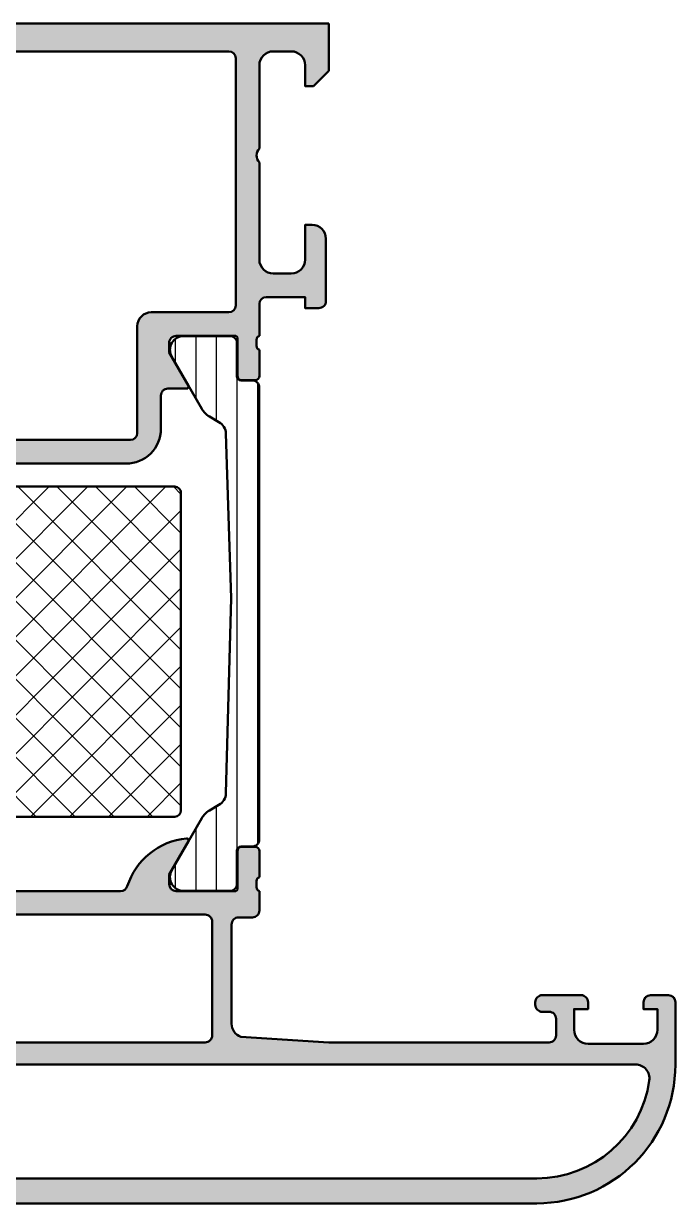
# Model space of a CAD drawing. Extents: x 0 to 94, y 0 to 85.
# Drawn here: x 47 to 94, y 0 to 85 of the extents above; entities that cross this region are included whole.
import ezdxf

# ---------------------------------------------------------------- set-up
doc = ezdxf.new("R2010")
doc.units = 0
for name, color, linetype, lineweight in [('0S-Alu contour', 7, 'Continuous', 50), ('0S-Alu hatch', 252, 'Continuous', 25), ('0S-Plastic contour', 254, 'Continuous', 50), ('0S-Plastic hatch', 253, 'Continuous', 25), ('0S-PT contour', 91, 'Continuous', 50), ('0S-PT hatch', 103, 'Continuous', 25)]:
    doc.layers.add(name, color=color, linetype=linetype, lineweight=lineweight)

# ---------------------------------------------------------------- blocks, each defined once
blk = doc.blocks.new('375500__3BB3C9ED_DCCA_46D5_B7CB_0F4170050886_')
at = {"layer": '0S-Alu hatch'}
h = blk.add_hatch(color=256, dxfattribs=at)
edge = h.paths.add_edge_path()
edge.add_line((30.00008499145088, 22.50004176142053), (30.00007688521748, 21.10003260614655))
edge.add_arc((30.50009269967535, 21.10004842060454), 0.5000158147079569, 180.0018121461791, 269.9981878539215)
edge.add_line((30.50007688521737, 20.60003260614667), (31.50007688521771, 20.60004786493573))
edge.add_ellipse((31.50006512295892, 20.1000279965611), major_axis=(-0.5000198685129815, 0), ratio=1, start_angle=180.0005281989191, end_angle=269.9986521979847, ccw=False)
edge.add_line((32.00008499145065, 20.10003260614656), (32.0003693692621, 12.94457400842873))
edge.add_ellipse((31.00036936950914, 12.94455177850227), major_axis=(-1.000000000000043, 0), ratio=1, start_angle=94.70786907149238, end_angle=180.0012736809183, ccw=False)
edge.add_line((31.08244475674724, 11.94792565461739), (25.00037084577946, 11.60004071237836))
edge.add_line((25.00037084577946, 11.60004071237836), (9.100084896081853, 11.60004071237813))
edge.add_ellipse((9.100074575971348, 12.10003039226774), major_axis=(-0.4999896799961158, 0), ratio=1, start_angle=-0.0011826219716795094, end_angle=90.0011826219615, ccw=False)
edge.add_line((8.60008489608174, 12.10004071237824), (8.599945068359489, 13.29998779296875))
edge.add_ellipse((9.09993474824904, 13.29999811307942), major_axis=(-0.4999896799960589, 0), ratio=1, start_angle=-90.0011826219419, end_angle=0.0011826219716795094, ccw=False)
edge.add_line((9.099945068359375, 13.79998779296897), (9.599945068359375, 13.79998779296897))
edge.add_arc((9.599955388469937, 14.29997747285853), 0.4999896799960589, 269.998817378032, 360.0011826219717)
edge.add_line((10.09994506835949, 14.29998779296909), (10.0999450683596, 14.50000000000023))
edge.add_arc((9.599955388470164, 14.5000103201109), 0.4999896799959453, 359.9988173777201, 450.0011826219549)
edge.add_line((9.599945068359716, 15.00000000000034), (6.799957275390625, 15.00000000000045))
edge.add_arc((6.799946955280518, 14.50001032011067), 0.4999896799962863, 89.99881737808411, 180.0011826219717)
edge.add_line((6.299957275390738, 14.49999999999988), (6.299957275390738, 14.00000000000023))
edge.add_line((6.299957275390738, 14.00000000000023), (7.299957275390738, 14.00000000000011))
edge.add_line((7.299957275390738, 14.00000000000011), (7.299957275390852, 12.50000000000034))
edge.add_ellipse((6.29996289693588, 12.4999943784552), major_axis=(-0.9999943784707722, 0), ratio=1, start_angle=89.99967790739151, end_angle=180.0003220922609, ccw=False)
edge.add_line((6.299957275390968, 11.50000000000023), (2.299987792968863, 11.50000000000023))
edge.add_ellipse((2.299913629411776, 12.49992583644314), major_axis=(-0.9999258391932329, 0), ratio=1, start_angle=-0.004249573911806692, end_angle=90.00424957397053, ccw=False)
edge.add_line((1.299987792968864, 12.50000000000011), (1.299987792969091, 14.00000000000023))
edge.add_line((1.299987792969091, 14.00000000000023), (2.299987792968863, 14.00000000000023))
edge.add_line((2.299987792968863, 14.00000000000023), (2.299987792968863, 14.50000000000023))
edge.add_arc((1.799950894179801, 14.49996310121116), 0.5000369001504826, 0.0042279776114068, 89.99577202225733)
edge.add_line((1.799987792968863, 15.00000000000023), (0.49993896484375, 15.00000000000023))
edge.add_arc((0.499985924103278, 14.50001407790399), 0.4999859243014705, 90.00538128625865, 180.0016132544992)
edge.add_line((4e-16, 14.50000000000057), (0, 10.00000000000011))
edge.add_arc((10.00000000000011, 10.00000000000011), 10.00000000000011, 180, 269.9999999999999)
edge.add_line((10.00000000000011, 0), (84.00013946532306, 2.274e-13))
edge.add_arc((84.00013946532302, 10.0000000000002), 9.999999999999972, 270.0000000000002, 360)
edge.add_line((94.000139465323, 10.00000000000022), (94.00013946532295, 14.50000000000045))
edge.add_arc((93.50015354121955, 14.50001407790399), 0.4999859243015776, 359.9983867455008, 449.9946187137161)
edge.add_line((93.5002005004793, 15.00000000000033), (92.20015167235448, 15.00000000000034))
edge.add_arc((92.20018857114339, 14.49996310121108), 0.5000369001506816, 90.00422797772634, 179.9957720222162)
edge.add_line((91.70015167235414, 14.50000000000034), (91.7001516723542, 14.00000000000011))
edge.add_line((91.7001516723542, 14.00000000000011), (92.7001516723542, 14))
edge.add_line((92.7001516723542, 14), (92.70015167235402, 12.50000000000023))
edge.add_ellipse((91.70022583591106, 12.49992583644319), major_axis=(-0.9999258391932897, 0), ratio=1, start_angle=89.99575042603601, end_angle=180.0042495739118, ccw=False)
edge.add_line((91.70015167235408, 11.50000000000023), (87.7001821899326, 11.50000000000034))
edge.add_ellipse((87.70017656838732, 12.49999437845545), major_axis=(-0.9999943784709143, 0), ratio=1, start_angle=-0.0003220922610012167, end_angle=90.0003220926298, ccw=False)
edge.add_line((86.7001821899322, 12.50000000000034), (86.7001821899322, 14.00000000000023))
edge.add_line((86.7001821899322, 14.00000000000023), (87.70018218993238, 14.00000000000034))
edge.add_line((87.70018218993238, 14.00000000000034), (87.70018218993232, 14.50000000000011))
edge.add_arc((87.20019251004285, 14.50001032011076), 0.4999896799959737, 359.9988173777201, 450.0011826219451)
edge.add_line((87.20018218993249, 15.00000000000023), (84.40019439696346, 15.00000000000023))
edge.add_arc((84.400184076853, 14.50001032011082), 0.4999896799959168, 89.99881737804178, 180.0011826222798)
edge.add_line((83.90019439696358, 14.50000000000023), (83.90019439696363, 14.29998779296886))
edge.add_arc((84.4001840768529, 14.29997747285824), 0.4999896799957747, 179.9988173777201, 270.001182621968)
edge.add_line((84.40019439696346, 13.79998779296897), (84.90019439696391, 13.79998779296897))
edge.add_ellipse((84.90020471707425, 13.29999811307942), major_axis=(-0.4999896799960589, 0), ratio=1, start_angle=179.9988173780284, end_angle=270.00118262194195, ccw=False)
edge.add_line((85.40019439696378, 13.29998779296875), (85.40004424912826, 12.100040712485))
edge.add_ellipse((84.90005456923868, 12.10003039237446), major_axis=(-0.4999896799960874, 0), ratio=1, start_angle=89.99881737802878, end_angle=180.0011826219717, ccw=False)
edge.add_line((84.90004424912809, 11.60004071248488), (69.00005035264427, 11.60004071248477))
edge.add_line((69.00005035264427, 11.60004071248477), (62.67149877926283, 12.00004223444443))
edge.add_ellipse((63.00004887686244, 12.94452877927588), major_axis=(-1.000000000000177, 0), ratio=1, start_angle=0.0012736809183024889, end_angle=70.8192040717837, ccw=False)
edge.add_line((62.00004887710935, 12.9445065493494), (62.00005447387258, 20.10003260614644))
edge.add_ellipse((62.50003903721597, 20.10004804280317), major_axis=(-0.499984563581687, 0), ratio=1, start_angle=-90.0017689651603, end_angle=0.0017689652212879992, ccw=False)
edge.add_line((62.50005447387258, 20.60003260614656), (63.50005447387229, 20.6000478649355))
edge.add_arc((63.50006991139034, 21.10003242717957), 0.4999845624823867, 269.9982309361196, 360.0000205083468)
edge.add_line((64.0000544738727, 21.10003260614644), (64.00005447387268, 22.50004176141976))
edge.add_ellipse((64.07889092041573, 22.76756235341285), major_axis=(-0.2788950563274126, 0), ratio=1, start_angle=-1.1645893741010127, end_angle=73.58012358050507, ccw=False)
edge.add_line((63.80005347387271, 22.77323076141124), (63.80005347387269, 23.22682476141124))
edge.add_ellipse((64.07892156951584, 23.2324854208883), major_axis=(-0.2789255417371292, 0), ratio=1, start_angle=-73.5754054446453, end_angle=1.1628700728862214, ccw=False)
edge.add_line((64.00005447387268, 23.50002876141122), (64.00005447387268, 25.38003976141974))
edge.add_arc((63.70005447387267, 25.38003976141975), 0.3000000000000043, 0, 89.99999999999864)
edge.add_line((63.70005447387268, 25.68003976141975), (62.7200801548299, 25.68003976141975))
edge.add_arc((62.7200801548299, 25.38003976141974), 0.3000000000000114, 90, 180)
edge.add_line((62.42008015482989, 25.38003976141974), (62.42008015482991, 22.62004176141976))
edge.add_ellipse((62.30008015483065, 22.62004176141975), major_axis=(-0.1199999999992585, 0), ratio=1, start_angle=90.00000000000341, end_angle=180, ccw=False)
edge.add_line((62.30008015483065, 22.50004176142049), (58.00005447387258, 22.50004176142043))
edge.add_ellipse((58.0000544738726, 23.00004176142047), major_axis=(-0.5000000000000356, 0), ratio=1, start_angle=0, end_angle=89.9999999999975, ccw=False)
edge.add_line((57.50005447387256, 23.00004176142047), (57.50005447387252, 23.7000417614205))
edge.add_line((57.50005447387252, 23.7000417614205), (58.88154993149493, 26.09286208444802))
edge.add_arc((58.76193468922429, 26.16192197677221), 0.1381197846483002, 329.9999999999806, 455.6225775508131)
edge.add_arc((59.23827771504673, 21.32343289957382), 4.999999999998927, 95.62257755079924, 162.2515836439352)
edge.add_ellipse((54.00005447387286, 23.00004176142147), major_axis=(-0.5000000000010913, 0), ratio=1, start_angle=89.99999999997641, end_angle=162.2515836438967, ccw=False)
edge.add_line((54.00005447387265, 22.50004176142037), (40.00008499145083, 22.50004176142043))
edge.add_ellipse((40.00008499145102, 23.00004176142116), major_axis=(-0.5000000000007248, 0), ratio=1, start_angle=17.74841635605742, end_angle=89.999999999978, ccw=False)
edge.add_arc((34.76186175027709, 21.32343289957336), 4.999999999999397, 17.74841635607089, 84.3774224492075)
edge.add_arc((35.23820477609896, 26.16192197677222), 0.1381197846483561, 84.37742244917449, 210.0000000000168)
edge.add_line((35.11858953382827, 26.09286208444801), (36.50008499145061, 23.70004176142048))
edge.add_line((36.50008499145061, 23.70004176142048), (36.50008499145075, 23.00004176142043))
edge.add_ellipse((36.00008499145069, 23.0000417614205), major_axis=(-0.500000000000064, 0), ratio=1, start_angle=89.99999999999102, end_angle=180, ccw=False)
edge.add_line((36.00008499145061, 22.50004176142043), (31.70005931049372, 22.50004176142049))
edge.add_ellipse((31.70005931049372, 22.62004176142054), major_axis=(-0.1200000000000472, 0), ratio=1, start_angle=0, end_angle=90, ccw=False)
edge.add_line((31.58005931049367, 22.62004176142054), (31.58005931049368, 25.38003976142054))
edge.add_arc((31.28005931049368, 25.38003976142054), 0.3000000000000078, 0, 90)
edge.add_line((31.28005931049368, 25.68003976142054), (30.3000849914509, 25.68003976142055))
edge.add_arc((30.3000849914509, 25.38003976142054), 0.3000000000000007, 90.00000000000067, 180)
edge.add_line((30.0000849914509, 25.38003976142054), (30.0000849914509, 23.50002876141204))
edge.add_ellipse((29.92121789580773, 23.2324854208891), major_axis=(-0.2789255417371521, 0), ratio=1, start_angle=178.837129927112, end_angle=253.5754054446445, ccw=False)
edge.add_line((30.2000859914509, 23.22682476141203), (30.2000859914509, 22.77323076141204))
edge.add_ellipse((29.92124854490784, 22.76756235341367), major_axis=(-0.2788950563274484, 0), ratio=1, start_angle=106.41987641949129, end_angle=181.1645893740969, ccw=False)
edge = h.paths.add_edge_path()
edge.add_ellipse((9.999999999999899, 9.999999999998895), major_axis=(-8.199999999998713, 0), ratio=1, start_angle=7.983216765385407, end_angle=90.00000000000068, ccw=False)
edge.add_ellipse((2.869776688835726, 9.000042234443326), major_axis=(-1.000000000001223, 0), ratio=1, start_angle=-89.99999999999278, end_angle=7.983216765386203, ccw=False)
edge.add_line((2.869776688835599, 10.00004223444455), (91.1303627764874, 10.00004223444455))
edge.add_ellipse((91.13036277648729, 9.0000422344433), major_axis=(-1.000000000001248, 0), ratio=1, start_angle=172.0167832346157, end_angle=269.9999999999943, ccw=False)
edge.add_ellipse((84.00013946532304, 9.999999999998902), major_axis=(-8.199999999998829, 0), ratio=1, start_angle=89.99999999999932, end_angle=172.0167832346149, ccw=False)
edge.add_line((84.00013946532295, 1.800000000000073), (10, 1.800000000000181))
edge = h.paths.add_edge_path()
edge.add_line((33.40005552291359, 12.10004071237824), (33.40005552291291, 20.30003705317211))
edge.add_ellipse((33.90008220294308, 20.30001037314193), major_axis=(-0.5000266807419605, 0), ratio=1, start_angle=270.00305714314635, end_angle=359.99694285699746, ccw=False)
edge.add_line((33.90005552291268, 20.8000370531721), (60.10008394240776, 20.8000370531721))
edge.add_ellipse((60.10007902758851, 20.30006265529975), major_axis=(-0.4999743978965139, 0), ratio=1, start_angle=179.9970660620503, end_angle=269.9994367743602, ccw=False)
edge.add_line((60.60005342482952, 20.30003705317211), (60.6001416959715, 12.10012898890773))
edge.add_ellipse((60.1000790267213, 12.1001033822599), major_axis=(-0.5000626699058164, 0), ratio=1, start_angle=90.0005632256458, end_angle=180.0029339379498, ccw=False)
edge.add_line((60.10008394240833, 11.60004071237824), (33.90005552291461, 11.60004071237824))
edge.add_ellipse((33.90008220294439, 12.10006739240904), major_axis=(-0.5000266807425858, 0), ratio=1, start_angle=0.0030571432409942645, end_angle=89.99694285692527, ccw=False)
at = {"layer": '0S-Alu contour', "color": 7}
for points in [[(31.28005931049368, 25.68003976142054), (30.3000849914509, 25.68003976142055)], [(35.11858953382827, 26.09286208444801), (36.50008499145061, 23.70004176142048), (36.50008499145075, 23.00004176142043)], [(57.50005447387256, 23.00004176142047), (57.50005447387252, 23.7000417614205), (58.88154993149493, 26.09286208444802)], [(63.70005447387268, 25.68003976141975), (62.7200801548299, 25.68003976141975)], [(30.0000849914509, 25.38003976142054), (30.0000849914509, 23.50002876141204)], [(31.58005931049367, 22.62004176142054), (31.58005931049368, 25.38003976142054)], [(62.42008015482989, 25.38003976141974), (62.42008015482991, 22.62004176141976)], [(64.00005447387268, 23.50002876141122), (64.00005447387268, 25.38003976141974)], [(30.2000859914509, 23.22682476141203), (30.2000859914509, 22.77323076141204)], [(63.80005347387271, 22.77323076141124), (63.80005347387269, 23.22682476141124)], [(30.00008499145088, 22.50004176142053), (30.00007688521748, 21.10003260614655)], [(36.00008499145061, 22.50004176142043), (31.70005931049372, 22.50004176142049)], [(54.00005447387265, 22.50004176142037), (40.00008499145083, 22.50004176142043)], [(62.30008015483065, 22.50004176142049), (58.00005447387258, 22.50004176142043)], [(64.0000544738727, 21.10003260614644), (64.00005447387268, 22.50004176141976)], [(30.50007688521737, 20.60003260614667), (31.50007688521771, 20.60004786493573)], [(33.90005552291268, 20.8000370531721), (60.10008394240776, 20.8000370531721)], [(62.50005447387258, 20.60003260614656), (63.50005447387229, 20.6000478649355)], [(32.00008499145065, 20.10003260614656), (32.0003693692621, 12.94457400842873)], [(33.40005552291359, 12.10004071237824), (33.40005552291291, 20.30003705317211)], [(60.60005342482952, 20.30003705317211), (60.6001416959715, 12.10012898890773)], [(62.00004887710935, 12.9445065493494), (62.00005447387258, 20.10003260614644)], [(4e-16, 14.50000000000057), (0, 10.00000000000011)], [(1.799987792968863, 15.00000000000023), (0.49993896484375, 15.00000000000023)], [(1.299987792968864, 12.50000000000011), (1.299987792969091, 14.00000000000023), (2.299987792968863, 14.00000000000023), (2.299987792968863, 14.50000000000023)], [(6.299957275390738, 14.49999999999988), (6.299957275390738, 14.00000000000023), (7.299957275390738, 14.00000000000011), (7.299957275390852, 12.50000000000034)], [(9.599945068359716, 15.00000000000034), (6.799957275390625, 15.00000000000045)], [(10.09994506835949, 14.29998779296909), (10.0999450683596, 14.50000000000023)], [(83.90019439696358, 14.50000000000023), (83.90019439696363, 14.29998779296886)], [(87.20018218993249, 15.00000000000023), (84.40019439696346, 15.00000000000023)], [(86.7001821899322, 12.50000000000034), (86.7001821899322, 14.00000000000023), (87.70018218993238, 14.00000000000034), (87.70018218993232, 14.50000000000011)], [(91.70015167235414, 14.50000000000034), (91.7001516723542, 14.00000000000011), (92.7001516723542, 14), (92.70015167235402, 12.50000000000023)], [(93.5002005004793, 15.00000000000033), (92.20015167235448, 15.00000000000034)], [(94.000139465323, 10.00000000000022), (94.00013946532295, 14.50000000000045)], [(9.099945068359375, 13.79998779296897), (9.599945068359375, 13.79998779296897)], [(84.40019439696346, 13.79998779296897), (84.90019439696391, 13.79998779296897)], [(8.60008489608174, 12.10004071237824), (8.599945068359489, 13.29998779296875)], [(85.40019439696378, 13.29998779296875), (85.40004424912826, 12.100040712485)], [(31.08244475674724, 11.94792565461739), (25.00037084577946, 11.60004071237836), (9.100084896081853, 11.60004071237813)], [(84.90004424912809, 11.60004071248488), (69.00005035264427, 11.60004071248477), (62.67149877926283, 12.00004223444443)], [(6.299957275390968, 11.50000000000023), (2.299987792968863, 11.50000000000023)], [(60.10008394240833, 11.60004071237824), (33.90005552291461, 11.60004071237824)], [(91.70015167235408, 11.50000000000023), (87.7001821899326, 11.50000000000034)], [(2.869776688835599, 10.00004223444455), (91.1303627764874, 10.00004223444455)], [(84.00013946532295, 1.800000000000073), (10, 1.800000000000181)], [(10.00000000000011, 0), (84.00013946532306, 2.274e-13)]]:
    blk.add_lwpolyline(points, dxfattribs=at)
for centre, radius, start, end in [((30.3000849914509, 25.38003976142054), 0.3000000000000007, 90.00000000000067, 180), ((31.28005931049368, 25.38003976142054), 0.3000000000000078, 0, 90), ((35.23820477609896, 26.16192197677222), 0.1381197846483561, 84.37742244917449, 210.0000000000168), ((34.76186175027709, 21.32343289957336), 4.999999999999397, 17.74841635607089, 84.3774224492075), ((59.23827771504673, 21.32343289957382), 4.999999999998927, 95.62257755079924, 162.2515836439352), ((58.76193468922429, 26.16192197677221), 0.1381197846483002, 329.9999999999806, 95.62257755081303), ((62.7200801548299, 25.38003976141974), 0.3000000000000114, 90, 180), ((63.70005447387267, 25.38003976141975), 0.3000000000000043, 0, 89.99999999999864), ((30.50009269967535, 21.10004842060454), 0.5000158147079569, 180.0018121461791, 269.9981878539215), ((63.50006991139034, 21.10003242717957), 0.4999845624823867, 269.9982309361196, 2.05083467477e-05), ((0.499985924103278, 14.50001407790399), 0.4999859243014705, 90.00538128625865, 180.0016132544992), ((1.799950894179801, 14.49996310121116), 0.5000369001504826, 0.0042279776114068, 89.99577202225733), ((6.799946955280518, 14.50001032011067), 0.4999896799962863, 89.99881737808411, 180.0011826219717), ((9.599955388470164, 14.5000103201109), 0.4999896799959453, 359.9988173777201, 90.00118262195497), ((84.400184076853, 14.50001032011082), 0.4999896799959168, 89.99881737804178, 180.0011826222798), ((87.20019251004285, 14.50001032011076), 0.4999896799959737, 359.9988173777201, 90.00118262194519), ((92.20018857114339, 14.49996310121108), 0.5000369001506816, 90.00422797772634, 179.9957720222162), ((93.50015354121955, 14.50001407790399), 0.4999859243015776, 359.9983867455008, 89.9946187137161), ((9.599955388469937, 14.29997747285853), 0.4999896799960589, 269.998817378032, 0.0011826219716948), ((84.4001840768529, 14.29997747285824), 0.4999896799957747, 179.9988173777201, 270.001182621968), ((10.00000000000011, 10.00000000000011), 10.00000000000011, 180, 269.9999999999999), ((84.00013946532302, 10.0000000000002), 9.999999999999972, 270.0000000000002, 0)]:
    blk.add_arc(centre, radius, start, end, dxfattribs=at)
at = {"layer": '0S-Alu contour', "color": 7, "extrusion": (0, 0, -1)}
for centre, radius, start, end in [((-29.92121789580773, 23.2324854208891), 0.2789255417371521, 106.4245945553555, 181.162870072888), ((-36.00008499145069, 23.0000417614205), 0.500000000000064, 180, 270.000000000009), ((-58.0000544738726, 23.00004176142047), 0.5000000000000356, 270.0000000000025, 0), ((-64.07892156951584, 23.2324854208883), 0.2789255417371292, 358.8371299271138, 73.57540544464531), ((-29.92124854490784, 22.76756235341367), 0.2788950563274484, 178.8354106259031, 253.5801235805087), ((-31.70005931049372, 22.62004176142054), 0.1200000000000472, 270, 0), ((-40.00008499145102, 23.00004176142116), 0.5000000000007248, 270.000000000022, 342.2515836439426), ((-54.00005447387286, 23.00004176142147), 0.5000000000010913, 197.7484163561033, 270.0000000000236), ((-62.30008015483065, 22.62004176141975), 0.1199999999992585, 180, 269.9999999999966), ((-64.07889092041573, 22.76756235341285), 0.2788950563274126, 286.419876419495, 1.164589374100992), ((-31.50006512295892, 20.1000279965611), 0.5000198685129815, 90.00134780201532, 179.9994718010809), ((-33.90008220294308, 20.30001037314193), 0.5000266807419605, 0.0030571430025155, 89.99694285685364), ((-60.10007902758851, 20.30006265529975), 0.4999743978965139, 90.00056322563977, 180.0029339379498), ((-62.50003903721597, 20.10004804280317), 0.499984563581687, 359.9982310347787, 90.00176896516042), ((-9.09993474824904, 13.29999811307942), 0.4999896799960589, 359.9988173780283, 90.00118262194194), ((-84.90020471707425, 13.29999811307942), 0.4999896799960589, 89.99881737805806, 180.0011826219717), ((-31.00036936950914, 12.94455177850227), 1.000000000000043, 179.9987263190817, 265.2921309285076), ((-63.00004887686244, 12.94452877927588), 1.000000000000177, 289.1807959282163, 359.9987263190817), ((-2.299913629411776, 12.49992583644314), 0.9999258391932329, 269.9957504260295, 0.0042495739118255), ((-6.29996289693588, 12.4999943784552), 0.9999943784707722, 179.9996779077391, 270.0003220926085), ((-9.100074575971348, 12.10003039226774), 0.4999896799961158, 269.9988173780385, 0.0011826219716948), ((-33.90008220294439, 12.10006739240904), 0.5000266807425858, 270.0030571430747, 359.996942856759), ((-60.1000790267213, 12.1001033822599), 0.5000626699058164, 179.9970660620502, 269.9994367743542), ((-84.90005456923868, 12.10003039237446), 0.4999896799960874, 179.9988173780283, 270.0011826219712), ((-87.70017656838732, 12.49999437845545), 0.9999943784709143, 269.9996779073702, 0.0003220922609314), ((-91.70022583591106, 12.49992583644319), 0.9999258391932897, 179.9957504260882, 270.004249573964), ((-2.869776688835726, 9.000042234443326), 1.000000000001223, 352.0167832346138, 89.99999999999275), ((-91.13036277648729, 9.0000422344433), 1.000000000001248, 90.0000000000057, 187.9832167653843), ((-9.999999999999899, 9.999999999998895), 8.199999999998713, 269.9999999999993, 352.0167832346146), ((-84.00013946532304, 9.999999999998902), 8.199999999998829, 187.9832167653852, 270.0000000000007)]:
    blk.add_arc(centre, radius, start, end, dxfattribs=at)
blk = doc.blocks.new('398040__4C1BC681_B663_4253_85AC_341A7DF91E03_')
at = {"layer": '0S-Alu hatch'}
h = blk.add_hatch(color=256, dxfattribs=at)
edge = h.paths.add_edge_path()
edge.add_line((68.99991238117292, 85.00000000000045), (25.00003933429368, 85.00000000000011))
edge.add_line((25.00003933429368, 85.00000000000011), (25.00003933429255, 81.60000610351617))
edge.add_line((25.00003933429255, 81.60000610351617), (26.10003780841466, 80.50000000000026))
edge.add_line((26.10003780841466, 80.50000000000026), (26.70003628253564, 80.50000000000023))
edge.add_line((26.70003628253564, 80.50000000000023), (26.7000362825353, 82.00012054488437))
edge.add_ellipse((27.70004180213351, 82.0001150252852), major_axis=(-1.000005519613437, 0), ratio=1, start_angle=270.000316247858, end_angle=359.99968375205344, ccw=False)
edge.add_line((27.70003628253667, 83.00012054488339), (29.00003170488775, 83.00012054488334))
edge.add_ellipse((29.00004696380437, 82.00012817440381), major_axis=(-0.9999923705959503, 0), ratio=1, start_angle=179.9991257291162, end_angle=270.0008742781925, ccw=False)
edge.add_line((30.00003933428391, 82.00011291561475), (30.00003170489839, 75.9999999529671))
edge.add_ellipse((29.47508412466632, 75.50000761257816), major_axis=(-0.7249567590133342, 0), ratio=1, start_angle=136.3947622149098, end_angle=223.6052377851353, ccw=False)
edge.add_line((30.00003170489878, 75.00001527218961), (30.00008499145124, 67.99999972534715))
edge.add_ellipse((29.0000261937217, 68.00005852307648), major_axis=(-1.000058799458021, 0), ratio=1, start_angle=90.00336866361351, end_angle=179.996631336242, ccw=False)
edge.add_line((29.00008499145019, 66.99999972534695), (27.70003616332581, 66.99999972534746))
edge.add_ellipse((27.70012368000838, 68.00008712281047), major_axis=(-1.000087401292255, 0), ratio=1, start_angle=0.0050070680665044165, end_angle=89.99498610166683, ccw=False)
edge.add_line((26.70003628253495, 67.99999972534897), (26.70003628253533, 70.50001525878915))
edge.add_line((26.70003628253533, 70.50001525878915), (26.20003628252521, 70.50001525878896))
edge.add_arc((26.20001339347883, 69.50003814624472), 0.999977112806218, 89.9986885242292, 180.0034971356453)
edge.add_line((25.2000362825353, 69.49997711111031), (25.20009731769175, 64.99999972534718))
edge.add_arc((25.70006657707133, 64.9999766137104), 0.4999692599137599, 179.9973514386468, 270.0035228322613)
edge.add_line((25.70009731769224, 64.50000735474168), (26.70009731769144, 64.49999972534727))
edge.add_line((26.70009731769144, 64.49999972534727), (26.70009731769144, 65.29999514771077))
edge.add_line((26.70009731769144, 65.29999514771077), (29.50008499145144, 65.29999514771069))
edge.add_ellipse((29.5000849914515, 64.79999514771083), major_axis=(-0.4999999999998579, 0), ratio=1, start_angle=180, end_angle=270.0000000000065, ccw=False)
edge.add_line((30.00008499145136, 64.79999514771083), (30.0000849914509, 62.50033720962855))
edge.add_ellipse((29.92124854490786, 62.23281661763543), major_axis=(-0.2788950563274334, 0), ratio=1, start_angle=178.8354106259032, end_angle=253.5801235805086, ccw=False)
edge.add_line((30.20008599145091, 62.22714820963706), (30.2000859914509, 61.77355420963706))
edge.add_ellipse((29.92121789580773, 61.76789355016001), major_axis=(-0.2789255417371505, 0), ratio=1, start_angle=106.42459455535419, end_angle=181.1628700728862, ccw=False)
edge.add_line((30.00008499145089, 61.50035020963707), (30.0000849914509, 59.62033920962856))
edge.add_arc((30.3000849914509, 59.62033920962856), 0.3000000000000043, 180, 270)
edge.add_line((30.3000849914509, 59.32033920962854), (31.28005931049368, 59.32033920962855))
edge.add_arc((31.28005931049368, 59.62033920962856), 0.3000000000000043, 269.9999999999993, 360)
edge.add_line((31.58005931049368, 59.62033920962857), (31.58005931049368, 62.38033720962855))
edge.add_ellipse((31.70005931049326, 62.38033720962855), major_axis=(-0.1199999999995746, 0), ratio=1, start_angle=270, end_angle=360, ccw=False)
edge.add_line((31.70005931049326, 62.50033720962813), (36.00004195281965, 62.50034669530634))
edge.add_ellipse((36.00005227293015, 62.00035701541665), major_axis=(-0.499989679996201, 0), ratio=1, start_angle=179.9988173780284, end_angle=270.00118262196065, ccw=False)
edge.add_line((36.50004195281984, 62.00034669530605), (36.50004195281962, 61.30034974706428))
edge.add_line((36.50004195281962, 61.30034974706428), (35.11179732391374, 58.89582399022788))
edge.add_arc((35.23875836677432, 58.83914027023616), 0.1390401039856607, 155.9408883990604, 266.6087467658954)
edge.add_line((35.2305335910035, 58.70034364354854), (36.60004195281459, 58.70034364354853))
edge.add_ellipse((36.60004195281935, 58.20034364354865), major_axis=(-0.4999999999998721, 0), ratio=1, start_angle=180, end_angle=270.0000000005455, ccw=False)
edge.add_line((37.10004195281922, 58.20034364354865), (37.10004195281982, 55.80003967285254))
edge.add_arc((39.60004195282023, 55.80003967285231), 2.500000000000419, 180, 270)
edge.add_line((39.60004195282023, 53.3000396728519), (54.39992012500342, 53.30003967285223))
edge.add_arc((54.39992012500343, 55.80003967285233), 2.500000000000106, 269.9999999999998, 360)
edge.add_line((56.89992012500353, 55.80003967285233), (56.89992012500353, 58.2003436435488))
edge.add_ellipse((57.39992012500269, 58.20034364354871), major_axis=(-0.4999999999991545, 0), ratio=1, start_angle=269.999999999417, end_angle=360, ccw=False)
edge.add_line((57.39992012500778, 58.70034364354786), (58.76942848682009, 58.70034364354785))
edge.add_arc((58.76120371104883, 58.83914027023594), 0.1390401039861545, 273.3912532342744, 384.0591116010888)
edge.add_line((58.88816475390971, 58.89582399022819), (57.49992012500346, 61.30034974706329))
edge.add_line((57.49992012500346, 61.30034974706329), (57.49992012500367, 62.00034669530568))
edge.add_ellipse((57.99990980489345, 62.00035701541659), major_axis=(-0.4999896799962863, 0), ratio=1, start_angle=-90.00118262192888, end_angle=0.0011826219716795094, ccw=False)
edge.add_line((57.99992012500368, 62.50034669530637), (62.2999865435777, 62.50033720944352))
edge.add_ellipse((62.2999865435777, 62.38038557645555), major_axis=(-0.1199516329879628, 0), ratio=1, start_angle=180, end_angle=270, ccw=False)
edge.add_line((62.41993817656567, 62.38038557645555), (62.41993817656567, 59.62038757645557))
edge.add_arc((62.71993817656568, 59.62038757645557), 0.3000000000000114, 180, 269.9999999999986)
edge.add_line((62.71993817656568, 59.32038757645556), (63.69991249560847, 59.32038757645555))
edge.add_arc((63.69991249560847, 59.62038757645555), 0.3000000000000043, 270, 360)
edge.add_line((63.99991249560847, 59.62038757645555), (63.99991249560846, 61.50039857646407))
edge.add_ellipse((64.07877959125165, 61.76794191698701), major_axis=(-0.2789255417371551, 0), ratio=1, start_angle=-1.1628700728862214, end_angle=73.57540544464229, ccw=False)
edge.add_line((63.79991149560847, 61.77360257646407), (63.79991149560846, 62.22719657646407))
edge.add_ellipse((64.07874894215149, 62.23286498446243), major_axis=(-0.2788950563274164, 0), ratio=1, start_angle=-73.5801235805115, end_angle=1.1645893740960105, ccw=False)
edge.add_line((63.99991249560847, 62.50038557645554), (63.99991249560926, 64.79999514771066))
edge.add_ellipse((64.49991249560937, 64.79999514771067), major_axis=(-0.5000000000001137, 0), ratio=1, start_angle=270, end_angle=360, ccw=False)
edge.add_line((64.49991249560937, 65.29999514771079), (67.29990016936873, 65.29999514771087))
edge.add_line((67.29990016936873, 65.29999514771087), (67.29990016936873, 64.49999972534727))
edge.add_line((67.29990016936873, 64.49999972534727), (68.29990016936873, 64.50000735474165))
edge.add_arc((68.2999309099892, 64.99997661371009), 0.4999692599134783, 269.9964771677879, 360.0026485613531)
edge.add_line((68.79990016936848, 64.99999972534711), (68.79996120452473, 69.49999972534704))
edge.add_arc((67.7998737339556, 69.49991225477822), 1.000087474394371, 0.0050112559646679, 89.99498874390596)
edge.add_line((67.79996120452475, 70.49999972534738), (67.29996120452475, 70.49999972534738))
edge.add_line((67.29996120452475, 70.49999972534738), (67.29996120452464, 67.9999997253476))
edge.add_ellipse((66.29987380705145, 68.00008712281002), major_axis=(-1.000087401292004, 0), ratio=1, start_angle=90.00501389832613, end_angle=179.994992931788, ccw=False)
edge.add_line((66.2999613237339, 66.99999972534725), (64.99991249560938, 66.9999997253475))
edge.add_ellipse((64.99997129333816, 68.00005852307652), major_axis=(-1.00005879945751, 0), ratio=1, start_angle=0.0033686637580103707, end_angle=89.99663133636858, ccw=False)
edge.add_line((63.99991249560915, 67.9999997253455), (63.99991249560915, 74.99999972534737))
edge.add_ellipse((64.52475183592767, 75.49999972534738), major_axis=(-0.7248836686986325, 0), ratio=1, start_angle=-43.61157673630561, end_angle=43.61157673630407, ccw=False)
edge.add_line((63.99991249560915, 75.9999997253474), (63.99991249560925, 82.00043483925447))
edge.add_ellipse((64.9999673042969, 82.00038766035028), major_axis=(-1.000054809800514, 0), ratio=1, start_angle=270.0031401344282, end_angle=359.997296995918, ccw=False)
edge.add_line((64.99991249560831, 83.00044246864888), (66.29996132373407, 83.00044246864861))
edge.add_ellipse((66.29987487811829, 82.00035614156452), major_axis=(-1.000086330820204, 0), ratio=1, start_angle=180.0053828449331, end_angle=269.9950474586093, ccw=False)
edge.add_line((67.29996120452496, 82.00045009804224), (67.29996120452464, 80.49999257278978))
edge.add_line((67.29996120452464, 80.49999257278978), (67.89993679046293, 80.49999257278996))
edge.add_line((67.89993679046293, 80.49999257278996), (68.99991238117278, 81.59996792030891))
edge.add_line((68.99991238117278, 81.59996792030891), (68.99991238117292, 85.00000000000045))
edge = h.paths.add_edge_path()
edge.add_ellipse((32.20003475665637, 64.7003497470638), major_axis=(-0.4999999999998864, 0), ratio=1, start_angle=0, end_angle=89.99999999998698, ccw=False)
edge.add_line((31.70003475665648, 64.7003497470638), (31.7000347566566, 82.50000305174784))
edge.add_ellipse((32.20003475688915, 82.50000305175826), major_axis=(-0.5000000002325465, 0), ratio=1, start_angle=269.99825147215273, end_angle=360, ccw=False)
edge.add_line((32.20005001567315, 83.00000305175799), (61.79989723682027, 83.00000305175818))
edge.add_ellipse((61.79989449595231, 82.50000031089024), major_axis=(-0.500002740875468, 0), ratio=1, start_angle=180.0003140784808, end_angle=269.9996859213895, ccw=False)
edge.add_line((62.29989723682026, 82.50000305175774), (62.29989723682003, 64.70034974706385))
edge.add_ellipse((61.79989723681987, 64.70034974706385), major_axis=(-0.5000000000001706, 0), ratio=1, start_angle=90.00000000000648, end_angle=180, ccw=False)
edge.add_line((61.79989723681992, 64.20034974706368), (56.19992470264028, 64.20034974706425))
edge.add_arc((56.19992265547645, 63.2003517942282), 0.9999979528381494, 89.99988270591233, 180.0001172937092)
edge.add_line((55.19992470264039, 63.20034974706413), (55.19990181445669, 55.49999694824278))
edge.add_ellipse((54.69989108227313, 55.50003819936853), major_axis=(-0.5000107338851802, 0), ratio=1, start_angle=90.00210403669132, end_angle=179.99527307066, ccw=False)
edge.add_line((54.69990944385122, 55.00002746582048), (39.30005263397222, 55.0000274658206))
edge.add_ellipse((39.30007099555043, 55.50003819936853), major_axis=(-0.5000107338850717, 0), ratio=1, start_angle=0.004726929340108654, end_angle=89.99789596329572, ccw=False)
edge.add_line((38.80006026336697, 55.49999694824236), (38.80003737518316, 63.20034974707046))
edge.add_arc((37.80003942234694, 63.20035179422768), 0.99999795283832, 359.9998827062908, 450.0001172940974)
edge.add_line((37.80003737518293, 64.20034974706391), (32.20003475665626, 64.20034974706391))
at = {"layer": '0S-Alu contour', "color": 7}
for points in [[(68.99991238117292, 85.00000000000045), (25.00003933429368, 85.00000000000011), (25.00003933429255, 81.60000610351617), (26.10003780841466, 80.50000000000026), (26.70003628253564, 80.50000000000023), (26.7000362825353, 82.00012054488437)], [(67.29996120452496, 82.00045009804224), (67.29996120452464, 80.49999257278978), (67.89993679046293, 80.49999257278996), (68.99991238117278, 81.59996792030891), (68.99991238117292, 85.00000000000045)], [(27.70003628253667, 83.00012054488339), (29.00003170488775, 83.00012054488334)], [(31.70003475665648, 64.7003497470638), (31.7000347566566, 82.50000305174784)], [(32.20005001567315, 83.00000305175799), (61.79989723682027, 83.00000305175818)], [(62.29989723682026, 82.50000305175774), (62.29989723682003, 64.70034974706385)], [(64.99991249560831, 83.00044246864888), (66.29996132373407, 83.00044246864861)], [(30.00003933428391, 82.00011291561475), (30.00003170489839, 75.9999999529671)], [(63.99991249560915, 75.9999997253474), (63.99991249560925, 82.00043483925447)], [(30.00003170489878, 75.00001527218961), (30.00008499145124, 67.99999972534715)], [(63.99991249560915, 67.9999997253455), (63.99991249560915, 74.99999972534737)], [(26.70003628253495, 67.99999972534897), (26.70003628253533, 70.50001525878915), (26.20003628252521, 70.50001525878896)], [(67.79996120452475, 70.49999972534738), (67.29996120452475, 70.49999972534738), (67.29996120452464, 67.9999997253476)], [(25.2000362825353, 69.49997711111031), (25.20009731769175, 64.99999972534718)], [(68.79990016936848, 64.99999972534711), (68.79996120452473, 69.49999972534704)], [(29.00008499145019, 66.99999972534695), (27.70003616332581, 66.99999972534746)], [(66.2999613237339, 66.99999972534725), (64.99991249560938, 66.9999997253475)], [(25.70009731769224, 64.50000735474168), (26.70009731769144, 64.49999972534727), (26.70009731769144, 65.29999514771077), (29.50008499145144, 65.29999514771069)], [(30.00008499145136, 64.79999514771083), (30.0000849914509, 62.50033720962855)], [(63.99991249560847, 62.50038557645554), (63.99991249560926, 64.79999514771066)], [(64.49991249560937, 65.29999514771079), (67.29990016936873, 65.29999514771087), (67.29990016936873, 64.49999972534727), (68.29990016936873, 64.50000735474165)], [(37.80003737518293, 64.20034974706391), (32.20003475665626, 64.20034974706391)], [(61.79989723681992, 64.20034974706368), (56.19992470264028, 64.20034974706425)], [(38.80006026336697, 55.49999694824236), (38.80003737518316, 63.20034974707046)], [(55.19992470264039, 63.20034974706413), (55.19990181445669, 55.49999694824278)], [(30.20008599145091, 62.22714820963706), (30.2000859914509, 61.77355420963706)], [(31.58005931049368, 59.62033920962857), (31.58005931049368, 62.38033720962855)], [(31.70005931049326, 62.50033720962813), (36.00004195281965, 62.50034669530634)], [(57.99992012500368, 62.50034669530637), (62.2999865435777, 62.50033720944352)], [(62.41993817656567, 62.38038557645555), (62.41993817656567, 59.62038757645557)], [(63.79991149560847, 61.77360257646407), (63.79991149560846, 62.22719657646407)], [(30.00008499145089, 61.50035020963707), (30.0000849914509, 59.62033920962856)], [(36.50004195281984, 62.00034669530605), (36.50004195281962, 61.30034974706428), (35.11179732391374, 58.89582399022788)], [(58.88816475390971, 58.89582399022819), (57.49992012500346, 61.30034974706329), (57.49992012500367, 62.00034669530568)], [(63.99991249560847, 59.62038757645555), (63.99991249560846, 61.50039857646407)], [(30.3000849914509, 59.32033920962854), (31.28005931049368, 59.32033920962855)], [(35.2305335910035, 58.70034364354854), (36.60004195281459, 58.70034364354853)], [(57.39992012500778, 58.70034364354786), (58.76942848682009, 58.70034364354785)], [(62.71993817656568, 59.32038757645556), (63.69991249560847, 59.32038757645555)], [(37.10004195281922, 58.20034364354865), (37.10004195281982, 55.80003967285254)], [(56.89992012500353, 55.80003967285233), (56.89992012500353, 58.2003436435488)], [(54.69990944385122, 55.00002746582048), (39.30005263397222, 55.0000274658206)], [(39.60004195282023, 53.3000396728519), (54.39992012500342, 53.30003967285223)]]:
    blk.add_lwpolyline(points, dxfattribs=at)
at = {"layer": '0S-Alu contour', "color": 7, "extrusion": (0, 0, -1)}
for centre, radius, start, end in [((-27.70004180213351, 82.0001150252852), 1.000005519613437, 0.0003162479465275, 89.999683752142), ((-29.00004696380437, 82.00012817440381), 0.9999923705959503, 89.99912572180752, 180.0008742708838), ((-32.20003475688915, 82.50000305175826), 0.5000000002325465, 0, 90.00174852784727), ((-61.79989449595231, 82.50000031089024), 0.500002740875468, 90.00031407861044, 179.9996859215192), ((-64.9999673042969, 82.00038766035028), 1.000054809800514, 0.0027030040819815, 89.9968598655718), ((-66.29987487811829, 82.00035614156452), 1.000086330820204, 90.00495254139074, 179.9946171550669), ((-29.47508412466632, 75.50000761257816), 0.7249567590133342, 136.3947622148647, 223.6052377850902), ((-64.52475183592767, 75.49999972534738), 0.7248836686986325, 316.3884232636959, 43.61157673630567), ((-27.70012368000838, 68.00008712281047), 1.000087401292255, 270.0050138983332, 359.9949929319335), ((-29.0000261937217, 68.00005852307648), 1.000058799458021, 180.003368663758, 269.9966313363865), ((-64.99997129333816, 68.00005852307652), 1.00005879945751, 270.0033686636314, 359.996631336242), ((-66.29987380705145, 68.00008712281002), 1.000087401292004, 180.0050070682121, 269.9949861016739), ((-29.5000849914515, 64.79999514771083), 0.4999999999998579, 89.99999999999349, 180), ((-32.20003475665637, 64.7003497470638), 0.4999999999998864, 270.000000000013, 0), ((-61.79989723681987, 64.70034974706385), 0.5000000000001706, 180, 269.9999999999935), ((-64.49991249560937, 64.79999514771067), 0.5000000000001137, 0, 90), ((-29.92124854490786, 62.23281661763543), 0.2788950563274334, 106.4198764194914, 181.1645893740969), ((-31.70005931049326, 62.38033720962855), 0.1199999999995747, 0, 90), ((-36.00005227293015, 62.00035701541665), 0.499989679996201, 89.99881737803933, 180.0011826219717), ((-57.99990980489345, 62.00035701541659), 0.4999896799962863, 359.9988173780283, 90.0011826219289), ((-62.2999865435777, 62.38038557645555), 0.1199516329879628, 90, 180), ((-64.07874894215149, 62.23286498446243), 0.2788950563274164, 358.835410625904, 73.58012358051164), ((-29.92121789580773, 61.76789355016001), 0.2789255417371505, 178.8371299271138, 253.5754054446458), ((-64.07877959125165, 61.76794191698701), 0.2789255417371551, 286.4245945553577, 1.162870072886224), ((-36.60004195281935, 58.20034364354865), 0.4999999999998721, 89.99999999945447, 180), ((-57.39992012500269, 58.20034364354871), 0.4999999999991545, 0, 90.00000000058299), ((-39.30007099555043, 55.50003819936853), 0.5000107338850717, 270.0021040367043, 359.9952730706599), ((-54.69989108227313, 55.50003819936853), 0.5000107338851802, 180.0047269293401, 269.9978959633087)]:
    blk.add_arc(centre, radius, start, end, dxfattribs=at)
at = {"layer": '0S-Alu contour', "color": 7}
for centre, radius, start, end in [((26.20001339347883, 69.50003814624472), 0.999977112806218, 89.9986885242292, 180.0034971356453), ((67.7998737339556, 69.49991225477822), 1.000087474394371, 0.0050112559646679, 89.99498874390596), ((25.70006657707133, 64.9999766137104), 0.4999692599137599, 179.9973514386468, 270.0035228322613), ((68.2999309099892, 64.99997661371009), 0.4999692599134783, 269.9964771677879, 0.0026485613531484), ((37.80003942234694, 63.20035179422768), 0.99999795283832, 359.9998827062908, 90.00011729409745), ((56.19992265547645, 63.2003517942282), 0.9999979528381494, 89.99988270591233, 180.0001172937092), ((30.3000849914509, 59.62033920962856), 0.3000000000000043, 180, 270), ((31.28005931049368, 59.62033920962856), 0.3000000000000043, 269.9999999999993, 0), ((62.71993817656568, 59.62038757645557), 0.3000000000000114, 180, 269.9999999999986), ((63.69991249560847, 59.62038757645555), 0.3000000000000043, 270, 0), ((35.23875836677432, 58.83914027023616), 0.1390401039856607, 155.9408883990604, 266.6087467658954), ((58.76120371104883, 58.83914027023594), 0.1390401039861545, 273.3912532342744, 24.05911160108873), ((39.60004195282023, 55.80003967285231), 2.500000000000419, 180, 270), ((54.39992012500343, 55.80003967285233), 2.500000000000106, 269.9999999999998, 0)]:
    blk.add_arc(centre, radius, start, end, dxfattribs=at)
blk = doc.blocks.new('371630__00805256_EE2C_4129_A9E8_B7A87C86905F_')
at = {"layer": '0S-PT hatch'}
h = blk.add_hatch(dxfattribs=at)
h.set_pattern_fill('ANSI37', color=256, scale=0.625, angle=90, style=0)
h.set_pattern_definition([(135, (0, 0), (-1.403165018917055, -1.403165018917055), []), (225, (0, 0), (1.403165018917055, -1.403165018917055), [])])
edge = h.paths.add_edge_path()
edge.add_ellipse((57.89999999999997, 51.19005449050052), major_axis=(-0.4500000000000242, 0), ratio=1, start_angle=180, end_angle=270.0000000000009, ccw=False)
edge.add_line((58.34999999999999, 51.19005449050051), (58.35000000000002, 28.31005449050054))
edge.add_ellipse((57.90000000000005, 28.31005449050051), major_axis=(-0.4499999999999745, 0), ratio=1, start_angle=90, end_angle=180, ccw=False)
edge.add_line((57.90000000000005, 27.86005449050054), (41.60000000000001, 27.86005449050048))
edge.add_ellipse((41.60000000000002, 28.11005449050049), major_axis=(-0.2500000000000035, 0), ratio=1, start_angle=0, end_angle=89.9999999999967, ccw=False)
edge.add_line((41.35000000000002, 28.11005449050049), (41.34999999999999, 28.31005449050054))
edge.add_arc((40.99999999999996, 28.31005449050053), 0.3500000000000227, 0, 180)
edge.add_line((40.64999999999995, 28.31005449050051), (40.65000000000006, 28.11005449050053))
edge.add_ellipse((40.39999999999999, 28.11005449050055), major_axis=(-0.250000000000071, 0), ratio=1, start_angle=89.99999999999352, end_angle=180, ccw=False)
edge.add_line((40.39999999999996, 27.86005449050048), (36.9, 27.86005449050048))
edge.add_ellipse((36.90000000000002, 28.11005449050052), major_axis=(-0.2500000000000391, 0), ratio=1, start_angle=0, end_angle=89.99999999999511, ccw=False)
edge.add_line((36.64999999999998, 28.11005449050052), (36.65000000000001, 28.31005449050054))
edge.add_arc((36.29999999999999, 28.31005449050053), 0.3500000000000227, 0, 180)
edge.add_line((35.94999999999996, 28.31005449050051), (35.95000000000008, 28.11005449050054))
edge.add_ellipse((35.70000000000003, 28.11005449050059), major_axis=(-0.2500000000000426, 0), ratio=1, start_angle=89.99999999998698, end_angle=180, ccw=False)
edge.add_line((35.69999999999998, 27.86005449050054), (34.5358983847997, 27.86005449050054))
edge.add_ellipse((34.53589838713249, 28.01005449883782), major_axis=(-0.1500000083372726, 0), ratio=1, start_angle=59.99999910894212, end_angle=89.99999910894257, ccw=False)
edge.add_line((34.4608983809436, 27.88015068221625), (33.42409589765384, 28.47874874604698))
edge.add_ellipse((34.39909573626414, 30.16749836768746), major_axis=(-1.949999992277173, 0), ratio=1, start_angle=1.7210023747031755, end_angle=60.00000534460878, ccw=False)
edge.add_line((32.44997535292809, 30.10893471731574), (32.05535366718593, 42.13369684121633))
edge.add_ellipse((42.00025192126147, 42.46005453213419), major_axis=(-9.950251787082387, 0), ratio=1, start_angle=-1.8796724993549105, end_angle=1.8795778186365055, ccw=False)
edge.add_line((32.05535420650241, 42.78642865689926), (32.31312801850385, 50.72121426606038))
edge.add_ellipse((33.26261686435048, 50.69005449050052), major_axis=(-0.9500000000000564, 0), ratio=1, start_angle=269.9999999999983, end_angle=358.12037484100387, ccw=False)
edge.add_line((33.26261686435051, 51.64005449050058), (35.7, 51.64005449050055))
edge.add_ellipse((35.70000000000002, 51.39005449050054), major_axis=(-0.25, 0), ratio=1, start_angle=180, end_angle=270.00000000000324, ccw=False)
edge.add_line((35.95000000000002, 51.39005449050056), (35.95000000000002, 51.19005449050053))
edge.add_arc((36.3, 51.19005449050053), 0.3499999999999801, 180, 360)
edge.add_line((36.64999999999998, 51.19005449050054), (36.64999999999998, 51.39005449050052))
edge.add_ellipse((36.89999999999996, 51.39005449050053), major_axis=(-0.2499999999999858, 0), ratio=1, start_angle=270, end_angle=360, ccw=False)
edge.add_line((36.89999999999996, 51.64005449050051), (40.40000000000008, 51.64005449050053))
edge.add_ellipse((40.40000000000009, 51.39005449050056), major_axis=(-0.2499999999999645, 0), ratio=1, start_angle=180, end_angle=270.0000000000049, ccw=False)
edge.add_line((40.65000000000006, 51.39005449050058), (40.65000000000003, 51.19005449050054))
edge.add_arc((41.00000000000001, 51.19005449050053), 0.3499999999999801, 180, 360)
edge.add_line((41.34999999999999, 51.19005449050051), (41.35000000000002, 51.39005449050058))
edge.add_ellipse((41.59999999999995, 51.3900544905006), major_axis=(-0.249999999999936, 0), ratio=1, start_angle=270.00000000000165, end_angle=360, ccw=False)
edge.add_line((41.59999999999995, 51.64005449050054), (57.89999999999996, 51.64005449050055))
at = {"layer": '0S-PT contour', "color": 7}
for points in [[(33.26261686435051, 51.64005449050058), (35.7, 51.64005449050055)], [(35.95000000000002, 51.39005449050056), (35.95000000000002, 51.19005449050053)], [(36.64999999999998, 51.19005449050054), (36.64999999999998, 51.39005449050052)], [(36.89999999999996, 51.64005449050051), (40.40000000000008, 51.64005449050053)], [(40.65000000000006, 51.39005449050058), (40.65000000000003, 51.19005449050054)], [(41.34999999999999, 51.19005449050051), (41.35000000000002, 51.39005449050058)], [(41.59999999999995, 51.64005449050054), (57.89999999999996, 51.64005449050055)], [(58.34999999999999, 51.19005449050051), (58.35000000000002, 28.31005449050054)], [(32.05535420650241, 42.78642865689926), (32.31312801850385, 50.72121426606038)], [(32.44997535292809, 30.10893471731574), (32.05535366718593, 42.13369684121633)], [(34.4608983809436, 27.88015068221625), (33.42409589765384, 28.47874874604698)], [(35.94999999999996, 28.31005449050051), (35.95000000000008, 28.11005449050054)], [(36.64999999999998, 28.11005449050052), (36.65000000000001, 28.31005449050054)], [(40.64999999999995, 28.31005449050051), (40.65000000000006, 28.11005449050053)], [(41.35000000000002, 28.11005449050049), (41.34999999999999, 28.31005449050054)], [(35.69999999999998, 27.86005449050054), (34.5358983847997, 27.86005449050054)], [(40.39999999999996, 27.86005449050048), (36.9, 27.86005449050048)], [(57.90000000000005, 27.86005449050054), (41.60000000000001, 27.86005449050048)]]:
    blk.add_lwpolyline(points, dxfattribs=at)
at = {"layer": '0S-PT contour', "color": 7, "extrusion": (0, 0, -1)}
for centre, radius, start, end in [((-33.26261686435048, 50.69005449050052), 0.9500000000000564, 1.87962515899611, 90.00000000000172), ((-35.70000000000002, 51.39005449050054), 0.25, 89.99999999999675, 180), ((-36.89999999999996, 51.39005449050053), 0.2499999999999858, 0, 90), ((-40.40000000000009, 51.39005449050056), 0.2499999999999645, 89.99999999999511, 180), ((-41.59999999999995, 51.3900544905006), 0.249999999999936, 0, 89.99999999999837), ((-57.89999999999997, 51.19005449050052), 0.4500000000000242, 89.99999999999909, 180), ((-42.00025192126147, 42.46005453213419), 9.950251787082387, 358.1204221813635, 1.879672499354929), ((-34.39909573626414, 30.16749836768746), 1.949999992277173, 299.9999946553912, 358.2789976252968), ((-35.70000000000003, 28.11005449050059), 0.2500000000000426, 180, 270.000000000013), ((-36.90000000000002, 28.11005449050052), 0.2500000000000391, 270.0000000000049, 0), ((-40.39999999999999, 28.11005449050055), 0.250000000000071, 180, 270.0000000000065), ((-41.60000000000002, 28.11005449050049), 0.2500000000000035, 270.0000000000033, 0), ((-57.90000000000005, 28.31005449050051), 0.4499999999999745, 180, 270), ((-34.53589838713249, 28.01005449883782), 0.1500000083372726, 270.0000008910574, 300.0000008910579)]:
    blk.add_arc(centre, radius, start, end, dxfattribs=at)
at = {"layer": '0S-PT contour', "color": 7}
for centre, radius, start, end in [((36.3, 51.19005449050053), 0.3499999999999801, 180, 0), ((41.00000000000001, 51.19005449050053), 0.3499999999999801, 180, 0), ((36.29999999999999, 28.31005449050053), 0.3500000000000227, 0, 180), ((40.99999999999996, 28.31005449050053), 0.3500000000000227, 0, 180)]:
    blk.add_arc(centre, radius, start, end, dxfattribs=at)
blk = doc.blocks.new('284163__56772B34_AE98_4757_A153_7200C8DA295D___000CE6E9_8E6C_4D43_81B0_61ADF9F22AE0_')
at = {"layer": '0S-Plastic hatch'}
h = blk.add_hatch(dxfattribs=at)
h.set_pattern_fill('ANSI31', color=256, scale=0.4680000000000001, angle=45, style=0)
h.set_pattern_definition([(90, (0, 0), (-1.4859, 0), [])])
edge = h.paths.add_edge_path()
edge.add_ellipse((63.49000133899923, 58.790044761434), major_axis=(-0.4999999999928876, 0), ratio=1, start_angle=179.9996930188024, end_angle=270.00030698202534, ccw=False)
edge.add_line((63.99000133898494, 58.79004208251039), (63.98999866101508, 26.21003876235921))
edge.add_ellipse((63.49000133898477, 26.21003608344995), major_axis=(-0.4999973220374871, 0), ratio=1, start_angle=89.9996930179745, end_angle=180.000306982385, ccw=False)
edge.add_line((63.48999866007557, 25.71003876141964), (62.67966732674245, 25.71003876141976))
edge.add_arc((62.67966732674245, 25.41003876141969), 0.3000000000000718, 90, 180)
edge.add_line((62.37966732674237, 25.41003876141969), (62.38000195604854, 23.01004037848344))
edge.add_ellipse((61.88000597860985, 23.01003773885847), major_axis=(-0.4999959774456614, 0), ratio=1, start_angle=89.99969751880428, end_angle=180.0003024817733, ccw=False)
edge.add_line((61.88000333898469, 22.51004176141978), (58.56484065216853, 22.51004176141976))
edge.add_ellipse((58.55296320908867, 23.50997122210468), major_axis=(-0.9999999999998797, 0), ratio=1, start_angle=-29.999996599349174, end_angle=90.68054336164528, ccw=False)
edge.add_line((57.68693777562806, 24.0099711707038), (59.85390130414907, 27.76326261471133))
edge.add_ellipse((61.15293945433871, 27.01326269181297), major_axis=(-1.499999999998552, 0), ratio=1, start_angle=299.99504610543335, end_angle=330.00000340063707, ccw=False)
edge.add_line((60.40305177427786, 28.31236563896096), (61.09105285989824, 28.70950394051602))
edge.add_arc((60.59112773985684, 29.57557257194856), 0.9999999999999255, 299.9950461054589, 358.0947021428503)
edge.add_line((61.59057488583073, 29.54232497948715), (61.97201689240819, 43.60004176047961))
edge.add_line((61.97201689240819, 43.60004176047961), (61.59057488583073, 55.45775854335214))
edge.add_arc((60.5911277398565, 55.42451095089056), 1.000000000000262, 1.905297857159096, 60.00495389455312)
edge.add_line((61.09105285989789, 56.29057958232349), (60.40305177427786, 56.6877178838785))
edge.add_ellipse((61.1529394543397, 57.98682083102739), major_axis=(-1.499999999999815, 0), ratio=1, start_angle=29.99999659935429, end_angle=60.00495389455102, ccw=False)
edge.add_line((59.85390130414885, 57.23682090812859), (57.68693777562794, 60.99011235213565))
edge.add_ellipse((58.55296320908855, 61.49011230073481), major_axis=(-0.9999999999999097, 0), ratio=1, start_angle=-90.68054336164528, end_angle=29.99999659935088, ccw=False)
edge.add_line((58.56484065216841, 62.49004176141976), (61.88000333898481, 62.49004176141976))
edge.add_ellipse((61.88000597860995, 61.99004578398096), major_axis=(-0.4999959774457751, 0), ratio=1, start_angle=179.9996975194317, end_angle=270.0003024811932, ccw=False)
edge.add_line((62.38000195604875, 61.99004314436127), (62.37966732674249, 59.59004476141972))
edge.add_arc((62.67966732674246, 59.59004476141969), 0.2999999999999616, 180, 269.9999999999986)
edge.add_line((62.67966732674245, 59.29004476141972), (63.48999866007568, 59.29004476141971))
at = {"layer": '0S-Plastic contour', "color": 7}
for points in [[(58.56484065216841, 62.49004176141976), (61.88000333898481, 62.49004176141976)], [(62.38000195604875, 61.99004314436127), (62.37966732674249, 59.59004476141972)], [(59.85390130414885, 57.23682090812859), (57.68693777562794, 60.99011235213565)], [(62.67966732674245, 59.29004476141972), (63.48999866007568, 59.29004476141971)], [(63.99000133898494, 58.79004208251039), (63.98999866101508, 26.21003876235921)], [(61.09105285989789, 56.29057958232349), (60.40305177427786, 56.6877178838785)], [(61.59057488583073, 29.54232497948715), (61.97201689240819, 43.60004176047961), (61.59057488583073, 55.45775854335214)], [(60.40305177427786, 28.31236563896096), (61.09105285989824, 28.70950394051602)], [(57.68693777562806, 24.0099711707038), (59.85390130414907, 27.76326261471133)], [(63.48999866007557, 25.71003876141964), (62.67966732674245, 25.71003876141976)], [(62.37966732674237, 25.41003876141969), (62.38000195604854, 23.01004037848344)], [(61.88000333898469, 22.51004176141978), (58.56484065216853, 22.51004176141976)]]:
    blk.add_lwpolyline(points, dxfattribs=at)
at = {"layer": '0S-Plastic contour', "color": 7, "extrusion": (0, 0, -1)}
for centre, radius, start, end in [((-58.55296320908855, 61.49011230073481), 0.9999999999999097, 330.0000034006491, 90.68054336164532), ((-61.88000597860995, 61.99004578398096), 0.4999959774457751, 89.9996975188068, 180.0003024805684), ((-63.49000133899923, 58.790044761434), 0.4999999999928876, 89.99969301797465, 180.0003069811977), ((-61.1529394543397, 57.98682083102739), 1.499999999999815, 299.995046105449, 330.0000034006457), ((-61.15293945433871, 27.01326269181297), 1.499999999998552, 29.99999659936291, 60.00495389456667), ((-63.49000133898477, 26.21003608344995), 0.4999973220374871, 179.999693017615, 270.0003069820256), ((-58.55296320908867, 23.50997122210468), 0.9999999999998797, 269.3194566383547, 29.99999659934919), ((-61.88000597860985, 23.01003773885847), 0.4999959774456614, 179.9996975182267, 270.0003024811957)]:
    blk.add_arc(centre, radius, start, end, dxfattribs=at)
at = {"layer": '0S-Plastic contour', "color": 7}
for centre, radius, start, end in [((62.67966732674246, 59.59004476141969), 0.2999999999999616, 180, 269.9999999999986), ((60.5911277398565, 55.42451095089056), 1.000000000000262, 1.905297857159096, 60.00495389455312), ((60.59112773985684, 29.57557257194856), 0.9999999999999255, 299.9950461054589, 358.0947021428503), ((62.67966732674245, 25.41003876141969), 0.3000000000000718, 90, 180)]:
    blk.add_arc(centre, radius, start, end, dxfattribs=at)
blk = doc.blocks.new('371630__928DCF58_D66B_404A_9E7F_BB2312A3E7D1_')
at = {"layer": '0S-Alu contour', "color": 7}
for name in ['398040__4C1BC681_B663_4253_85AC_341A7DF91E03_', '375500__3BB3C9ED_DCCA_46D5_B7CB_0F4170050886_']:
    blk.add_blockref(name, (0, 0), dxfattribs=at)
at = {"layer": '0S-Plastic contour', "color": 7}
blk.add_blockref('284163__56772B34_AE98_4757_A153_7200C8DA295D___000CE6E9_8E6C_4D43_81B0_61ADF9F22AE0_', (0, 0), dxfattribs=at)
at = {"layer": '0S-PT contour', "color": 7}
blk.add_blockref('371630__00805256_EE2C_4129_A9E8_B7A87C86905F_', (0, 0), dxfattribs=at)

msp = doc.modelspace()

# ---------------------------------------------------------------- block references
at = {"layer": '0S-Alu contour', "color": 7}
msp.add_blockref('371630__928DCF58_D66B_404A_9E7F_BB2312A3E7D1_', (0, 0), dxfattribs=at)

doc.saveas('drawing.dxf')
